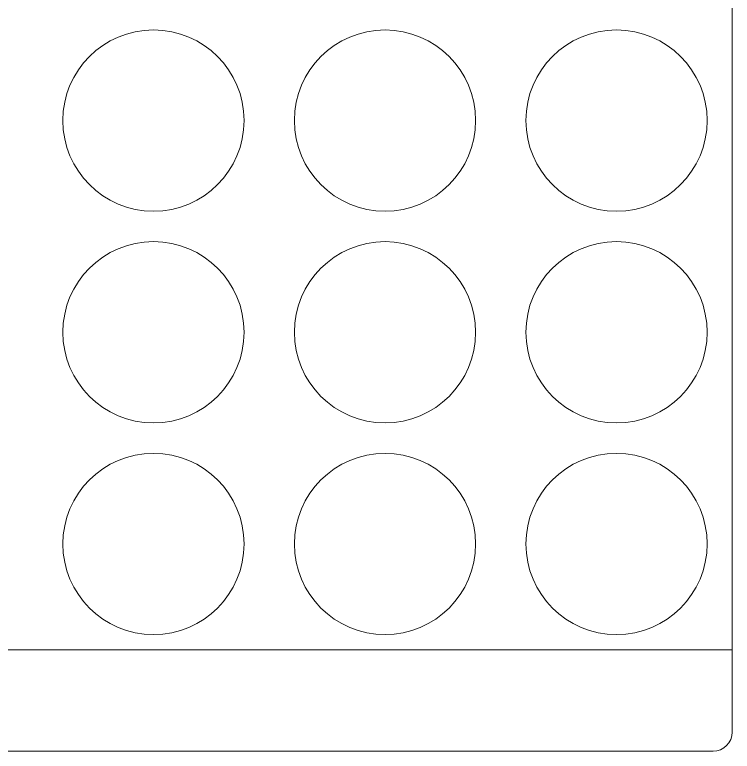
# Model space of a CAD drawing. Header units: millimetres. Extents: x -676 to 660, y -238 to 366.
# Drawn here: x -195.7 to -91.4, y 130.3 to 237.3 of the extents above; entities that cross this region are included whole.
import ezdxf

# ---------------------------------------------------------------- set-up
doc = ezdxf.new("R2010")
doc.units = ezdxf.units.MM
doc.header["$MEASUREMENT"] = 0
doc.layers.add('layer 1', color=7, linetype='Continuous')

msp = doc.modelspace()

# ---------------------------------------------------------------- linework, layer by layer
at = {"layer": 'layer 1', "color": 250, "lineweight": 20}
msp.add_lwpolyline([(-326.8446, 145.0088), (-91.4206, 145.0088), (-91.4206, 298.7686), (-326.8446, 298.7686), (-326.8446, 145.0088)], close=True, dxfattribs=at)
for centre in [(-175.5007, 221.8886), (-141.8687, 221.8886), (-108.2367, 221.8886), (-175.5007, 191.1366), (-141.8687, 191.1366), (-108.2367, 191.1366), (-175.5007, 160.3846), (-141.8687, 160.3846), (-108.2367, 160.3846)]:
    msp.add_ellipse(centre, major_axis=(0, 13.1651), ratio=1, dxfattribs=at)
at = {"layer": 'layer 1', "color": 254, "lineweight": 20}
msp.add_open_spline([(-314.0978, 365.6892), (-314.0978, 365.6892), (-94.2157, 365.6892), (-94.2157, 365.6892), (-94.2157, 365.6892), (-92.6821, 365.6892), (-91.4274, 364.4345), (-91.4274, 362.9009), (-91.4274, 362.9009), (-91.4274, 362.9009), (-91.4274, 133.0603), (-91.4274, 133.0603), (-91.4274, 133.0603), (-91.4274, 131.5267), (-92.6821, 130.272), (-94.2157, 130.272), (-94.2157, 130.272), (-94.2157, 130.272), (-324.0563, 130.272), (-324.0563, 130.272), (-324.0563, 130.272), (-325.5899, 130.272), (-326.8446, 131.5267), (-326.8446, 133.0603), (-326.8446, 133.0603), (-326.8446, 133.0603), (-326.8446, 352.9424), (-326.8446, 352.9424), (-326.8446, 352.9424), (-326.8446, 359.9532), (-321.1086, 365.6892), (-314.0978, 365.6892)], degree=3, knots=[0, 0, 0, 0, 0.11111111, 0.11111111, 0.11111111, 0.11111111, 0.22222222, 0.22222222, 0.22222222, 0.22222222, 0.33333333, 0.33333333, 0.33333333, 0.33333333, 0.44444444, 0.44444444, 0.44444444, 0.44444444, 0.55555556, 0.55555556, 0.55555556, 0.55555556, 0.66666667, 0.66666667, 0.66666667, 0.66666667, 0.77777778, 0.77777778, 0.77777778, 0.77777778, 1, 1, 1, 1], dxfattribs=at)

doc.saveas('drawing.dxf')
